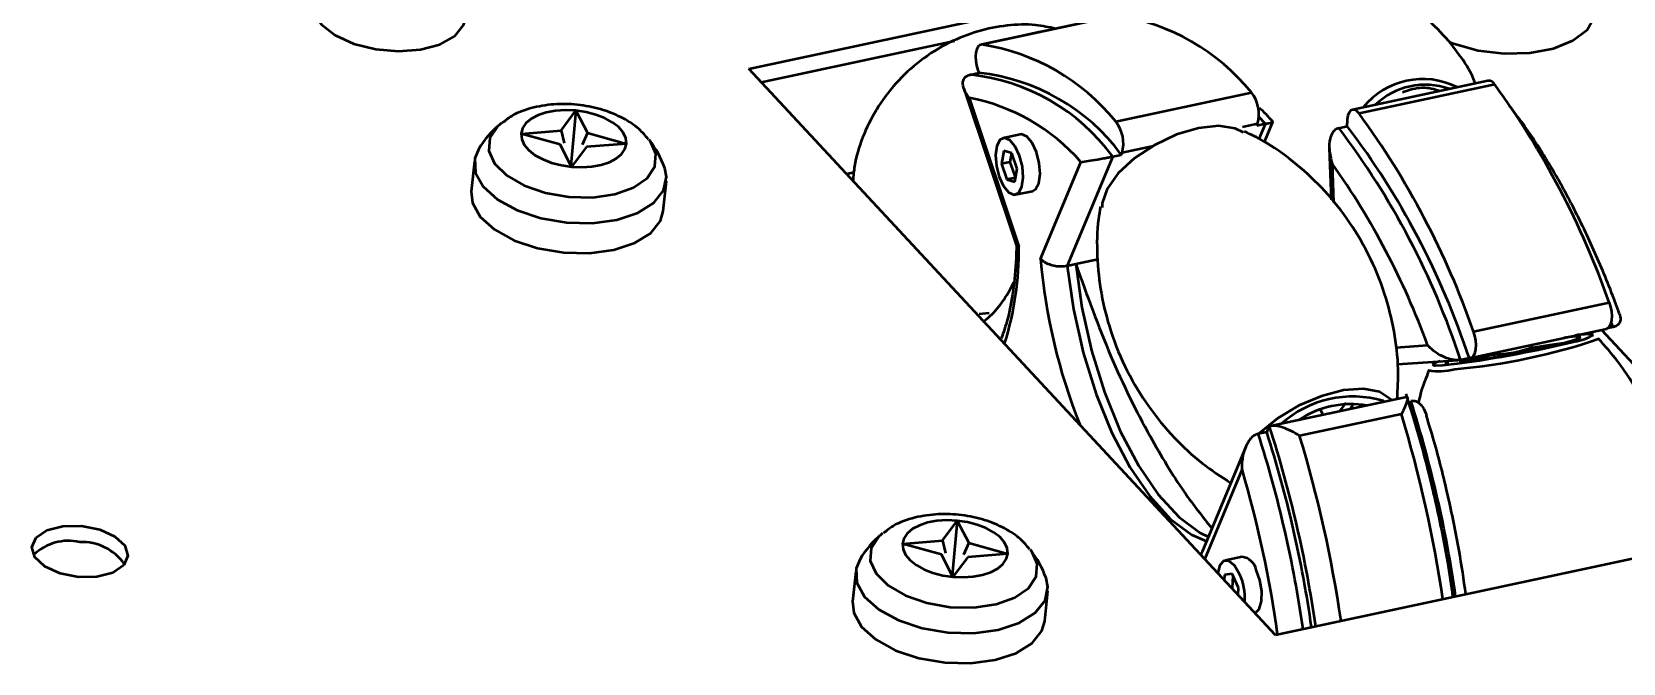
# Model space of a CAD drawing. Header units: millimetres. Extents: x 263 to 2983, y 441 to 2500.
# Drawn here: x 1960.1 to 2042.5, y 1810.6 to 1843.3 of the extents above; entities that cross this region are included whole.
import ezdxf

# ---------------------------------------------------------------- set-up
doc = ezdxf.new("R2010")
doc.units = ezdxf.units.MM
doc.header["$LTSCALE"] = 0.5
doc.layers.add('BOL', color=7, linetype='Continuous', lineweight=50)

msp = doc.modelspace()

# ---------------------------------------------------------------- linework, layer by layer
at = {"layer": 'BOL'}
for p, q in [((1997.247, 1841.412), (2023.593, 1847.054)), ((2016.284, 1844.163), (2009.259, 1842.659)), ((2016.339, 1844.167), (2009.313, 1842.662)), ((2012.353, 1843.321), (2011.638, 1843.168)), ((1997.885, 1840.726), (2007.894, 1842.869)), ((2024.53, 1812.067), (1997.247, 1841.412)), ((2008.714, 1841.107), (2009.153, 1841.201)), ((2009.104, 1841.348), (2009.153, 1841.201)), ((2008.377, 1840.385), (2011.109, 1832.237)), ((2016.251, 1838.675), (2023.277, 1840.179)), ((2035.533, 1840.796), (2028.508, 1839.291)), ((2035.883, 1840.595), (2028.857, 1839.091)), ((1987.516, 1838.217), (1988.282, 1839.244)), ((1988.282, 1839.244), (1988.023, 1836.401)), ((1988.282, 1839.244), (1988.88, 1838.087)), ((2008.652, 1839.902), (2011.232, 1832.209)), ((1984.403, 1838.587), (1984.334, 1838.531)), ((2023.6, 1838.559), (2022.813, 1838.39)), ((2023.56, 1838.463), (2023.6, 1838.559)), ((2023.999, 1838.557), (2023.56, 1838.463)), ((2023.999, 1838.557), (2023.669, 1838.921)), ((2023.675, 1837.78), (2023.999, 1838.557)), ((2023.962, 1837.622), (2024.394, 1838.66)), ((2027.807, 1838.343), (2028.246, 1838.437)), ((2028.246, 1838.437), (2028.24, 1838.587)), ((1985.443, 1838.048), (1987.516, 1838.217)), ((1987.461, 1837.489), (1985.443, 1838.048)), ((1987.516, 1838.217), (1987.673, 1837.557)), ((1988.88, 1838.087), (1988.602, 1837.479)), ((1988.88, 1838.087), (1990.898, 1837.528)), ((2011.301, 1838.01), (2010.423, 1837.822)), ((1988.059, 1836.332), (1987.461, 1837.489)), ((1988.824, 1837.359), (1988.059, 1836.332)), ((1990.898, 1837.528), (1988.824, 1837.359)), ((2010.451, 1837.162), (2010.324, 1836.478)), ((2010.864, 1837.04), (2010.451, 1837.162)), ((2010.851, 1837.044), (2010.763, 1836.572)), ((2011.15, 1836.234), (2010.864, 1837.04)), ((2016.095, 1836.865), (2013.738, 1831.208)), ((2016.095, 1836.865), (2016.534, 1836.959)), ((2016.534, 1836.959), (2016.574, 1837.054)), ((2018.121, 1837.386), (2016.574, 1837.054)), ((2027.313, 1837.296), (2027.417, 1834.628)), ((1983.024, 1836.616), (1982.863, 1835.055)), ((2002.682, 1836.031), (2002.321, 1835.954)), ((2010.763, 1836.572), (2010.324, 1836.478)), ((2010.324, 1836.478), (2010.61, 1835.672)), ((2010.763, 1836.572), (2011.049, 1835.766)), ((2011.023, 1835.549), (2011.15, 1836.234)), ((2012.356, 1831.563), (2014.443, 1836.574)), ((2027.459, 1836.504), (2027.538, 1834.481)), ((1992.811, 1834.033), (1992.971, 1835.593)), ((2011.049, 1835.766), (2010.61, 1835.672)), ((2010.61, 1835.672), (2011.023, 1835.549)), ((2011.049, 1835.766), (2011.062, 1835.762)), ((2011.051, 1834.889), (2011.929, 1835.077)), ((2013.738, 1831.208), (2014.177, 1831.302)), ((2014.177, 1831.302), (2015.313, 1831.546)), ((2034.784, 1827.803), (2041.809, 1829.307)), ((2009.172, 1828.714), (2009.691, 1828.761)), ((2034.648, 1826.437), (2041.674, 1827.941)), ((2040.689, 1827.73), (2040.76, 1827.654)), ((2041.414, 1827.886), (2050.876, 1817.708)), ((2042.016, 1828.026), (2041.737, 1827.967)), ((2042.016, 1828.026), (2041.918, 1828.302)), ((2030.757, 1826.966), (2032.406, 1827.082)), ((2037.843, 1826.838), (2037.792, 1827.11)), ((2037.843, 1826.838), (2037.817, 1826.977)), ((2030.851, 1826.097), (2033.99, 1826.317)), ((2034.037, 1826.204), (2034.387, 1826.246)), ((2034.112, 1826.334), (2034.551, 1826.428)), ((2034.621, 1826.433), (2034.551, 1826.428)), ((2035.836, 1826.691), (2035.877, 1826.473)), ((2035.851, 1826.611), (2035.877, 1826.473)), ((2031.308, 1824.397), (2024.33, 1822.903)), ((2027.001, 1823.475), (2026.823, 1823.813)), ((2028.386, 1823.772), (2028.588, 1824.082)), ((2030.17, 1824.154), (2030.103, 1824.197)), ((2031.045, 1823.512), (2025.776, 1822.384)), ((2023.629, 1822.507), (2024.069, 1822.601)), ((2024.108, 1822.696), (2024.069, 1822.601)), ((2022.993, 1821.827), (2020.724, 1816.38)), ((2022.792, 1820.664), (2020.856, 1816.017)), ((2007.273, 1816.966), (2008.038, 1817.993)), ((2008.038, 1817.993), (2007.78, 1815.151)), ((2008.038, 1817.993), (2008.636, 1816.837)), ((2004.159, 1817.337), (2004.09, 1817.28)), ((2005.2, 1816.797), (2007.273, 1816.966)), ((2007.273, 1816.966), (2007.429, 1816.306)), ((2050.876, 1817.708), (2024.53, 1812.067)), ((2007.217, 1816.239), (2005.2, 1816.797)), ((2007.816, 1815.082), (2007.217, 1816.239)), ((2008.636, 1816.837), (2008.358, 1816.228)), ((2010.654, 1816.278), (2008.581, 1816.109)), ((2008.636, 1816.837), (2010.654, 1816.278)), ((2002.78, 1815.365), (2002.62, 1813.805)), ((2008.581, 1816.109), (2007.816, 1815.082)), ((2022.791, 1816.112), (2021.913, 1815.924)), ((2021.886, 1815.184), (2021.87, 1814.927)), ((2022.273, 1815.233), (2021.886, 1815.184)), ((2022.279, 1814.502), (2022.267, 1814.5)), ((2022.614, 1814.505), (2022.273, 1815.233)), ((2022.317, 1815.14), (2022.279, 1814.502)), ((2022.279, 1814.502), (2022.293, 1814.472)), ((2022.593, 1814.149), (2022.614, 1814.505)), ((2012.567, 1812.782), (2012.728, 1814.343))]:
    msp.add_line(p, q, dxfattribs=at)
at = {"layer": 'BOL', "flags": 128}
for points in [[(1974.624, 1844.885), (1974.697, 1844.34), (1975.103, 1843.711), (1975.82, 1843.15), (1976.784, 1842.706), (1977.91, 1842.42), (1979.097, 1842.317)], [(2033.514, 1842.807), (2033.749, 1842.716), (2035.017, 1842.364), (2036.368, 1842.199), (2037.702, 1842.233), (2038.92, 1842.464), (2039.932, 1842.875), (2040.662, 1843.435), (2041.057, 1844.103), (2041.112, 1844.375)], [(1979.097, 1842.317), (1980.241, 1842.405), (1981.239, 1842.678), (1982.003, 1843.11), (1982.465, 1843.664), (1982.582, 1844.067)], [(2009.313, 1842.662), (2009.209, 1842.64), (2009.12, 1842.562), (2009.051, 1842.432), (2009.007, 1842.257), (2008.99, 1842.049), (2009.001, 1841.819), (2009.04, 1841.58), (2009.104, 1841.348)], [(1988.282, 1839.244), (1987.748, 1839.267), (1987.23, 1839.232), (1986.748, 1839.143), (1986.321, 1839.001), (1985.965, 1838.813), (1985.693, 1838.585), (1985.517, 1838.327), (1985.443, 1838.048)], [(1990.898, 1837.528), (1990.867, 1837.817), (1990.733, 1838.105), (1990.5, 1838.381), (1990.178, 1838.634), (1989.778, 1838.854), (1989.317, 1839.034), (1988.812, 1839.165), (1988.282, 1839.244)], [(2028.857, 1839.091), (2028.743, 1839.213), (2028.627, 1839.281), (2028.517, 1839.293), (2028.418, 1839.247), (2028.337, 1839.146), (2028.278, 1838.996), (2028.245, 1838.806), (2028.24, 1838.587)], [(1984.334, 1838.531), (1984.22, 1838.427), (1983.824, 1837.826), (1983.773, 1837.166), (1984.073, 1836.5), (1984.699, 1835.881), (1985.601, 1835.36), (1986.705, 1834.978), (1987.921, 1834.768)], [(2022.86, 1838.109), (2022.439, 1838.32), (2021.585, 1838.447), (2020.54, 1838.337), (2019.394, 1837.998), (2018.251, 1837.46), (2017.212, 1836.773), (2016.37, 1835.996), (2015.798, 1835.199), (2015.548, 1834.452), (2015.541, 1834.225)], [(1985.443, 1838.048), (1985.474, 1837.759), (1985.608, 1837.471), (1985.841, 1837.195), (1986.163, 1836.942), (1986.563, 1836.722), (1987.024, 1836.542), (1987.529, 1836.411), (1988.059, 1836.332)], [(1987.921, 1834.768), (1989.152, 1834.745), (1990.298, 1834.912), (1991.265, 1835.255), (1991.976, 1835.747), (1992.373, 1836.347), (1992.423, 1837.007), (1992.123, 1837.673), (1992.078, 1837.735)], [(2010.208, 1835.806), (2010.434, 1835.324), (2010.706, 1835), (2010.982, 1834.882), (2011.222, 1834.989), (2011.387, 1835.303), (2011.454, 1835.778), (2011.411, 1836.341), (2011.266, 1836.906), (2011.04, 1837.387), (2010.768, 1837.711), (2010.491, 1837.829), (2010.252, 1837.722), (2010.087, 1837.408), (2010.02, 1836.933), (2010.063, 1836.371), (2010.208, 1835.806)], [(2011.929, 1835.077), (2012.1, 1835.177), (2012.265, 1835.492), (2012.332, 1835.966), (2012.289, 1836.529), (2012.144, 1837.094), (2011.918, 1837.575), (2011.646, 1837.899), (2011.37, 1838.017), (2011.301, 1838.01)], [(1983.246, 1837.257), (1983.046, 1836.759), (1983.083, 1836.028), (1983.485, 1835.303), (1984.221, 1834.638), (1985.238, 1834.081), (1986.459, 1833.674), (1987.794, 1833.447)], [(1988.059, 1836.332), (1988.593, 1836.309), (1989.111, 1836.344), (1989.593, 1836.433), (1990.02, 1836.575), (1990.376, 1836.763), (1990.648, 1836.991), (1990.824, 1837.249), (1990.898, 1837.528)], [(1987.794, 1833.447), (1989.145, 1833.418), (1990.41, 1833.588), (1991.496, 1833.944), (1992.323, 1834.461), (1992.829, 1835.099), (1992.977, 1835.813), (1992.884, 1836.266)], [(1982.863, 1835.055), (1982.923, 1834.468), (1983.325, 1833.743), (1984.061, 1833.077), (1985.078, 1832.52), (1986.299, 1832.114), (1987.634, 1831.887)], [(1987.634, 1831.887), (1988.984, 1831.858), (1990.25, 1832.027), (1991.336, 1832.384), (1992.163, 1832.901), (1992.669, 1833.539), (1992.811, 1834.033)], [(2013.738, 1831.208), (2014.056, 1828.955), (2014.559, 1826.711), (2015.23, 1824.551), (2016.047, 1822.546), (2016.984, 1820.761), (2018.009, 1819.255), (2019.089, 1818.077), (2020.189, 1817.267), (2020.954, 1816.932)], [(2014.177, 1831.302), (2014.495, 1829.049), (2014.998, 1826.805), (2015.669, 1824.645), (2016.486, 1822.64), (2017.423, 1820.855), (2018.448, 1819.349), (2019.529, 1818.171), (2020.628, 1817.361), (2021.047, 1817.154)], [(2041.809, 1829.307), (2041.879, 1829.079), (2041.924, 1828.841), (2041.942, 1828.607), (2041.932, 1828.392), (2041.895, 1828.208), (2041.832, 1828.066), (2041.748, 1827.974), (2041.674, 1827.941)], [(2034.621, 1826.433), (2034.722, 1826.469), (2034.807, 1826.561), (2034.869, 1826.704), (2034.907, 1826.888), (2034.917, 1827.103), (2034.899, 1827.336), (2034.853, 1827.574), (2034.784, 1827.803)], [(2039.442, 1827.192), (2038.717, 1827.097), (2037.821, 1826.956)], [(2032.652, 1826.085), (2032.737, 1826.038), (2032.797, 1826.035)], [(2032.797, 1826.035), (2033.174, 1826.051), (2033.935, 1826.135)], [(2033.305, 1826.204), (2033.356, 1826.166), (2033.434, 1826.161)], [(2030.539, 1824.232), (2030.486, 1824.296), (2029.915, 1824.669), (2029.079, 1824.825), (2028.047, 1824.752), (2026.901, 1824.454), (2025.735, 1823.957), (2024.643, 1823.301), (2023.714, 1822.539), (2023.695, 1822.521)], [(2027.833, 1823.653), (2027.964, 1823.801), (2028.181, 1824.092)], [(2022.801, 1821.365), (2022.625, 1820.947), (2022.62, 1820.93)], [(2008.038, 1817.993), (2007.504, 1818.016), (2006.986, 1817.982), (2006.504, 1817.892), (2006.077, 1817.751), (2005.721, 1817.562), (2005.45, 1817.335), (2005.274, 1817.076), (2005.2, 1816.797)], [(2010.654, 1816.278), (2010.623, 1816.567), (2010.489, 1816.855), (2010.256, 1817.13), (2009.934, 1817.383), (2009.534, 1817.604), (2009.073, 1817.783), (2008.568, 1817.915), (2008.038, 1817.993)], [(1962.666, 1817.727), (1963.613, 1817.54), (1964.403, 1817.178), (1964.917, 1816.698), (1965.076, 1816.171), (1964.856, 1815.679), (1964.291, 1815.297), (1963.466, 1815.081), (1962.508, 1815.066), (1961.561, 1815.254), (1960.771, 1815.615), (1960.257, 1816.096), (1960.098, 1816.622), (1960.317, 1817.114), (1960.883, 1817.497), (1961.708, 1817.712), (1962.666, 1817.727)], [(2004.09, 1817.28), (2003.977, 1817.176), (2003.58, 1816.576), (2003.53, 1815.916), (2003.83, 1815.249), (2004.456, 1814.63), (2005.357, 1814.109), (2006.461, 1813.728), (2007.678, 1813.517)], [(2005.2, 1816.797), (2005.23, 1816.508), (2005.365, 1816.221), (2005.597, 1815.945), (2005.92, 1815.692), (2006.319, 1815.471), (2006.78, 1815.292), (2007.286, 1815.16), (2007.816, 1815.082)], [(2007.678, 1813.517), (2008.909, 1813.495), (2010.054, 1813.662), (2011.022, 1814.005), (2011.733, 1814.496), (2012.129, 1815.096), (2012.18, 1815.756), (2011.88, 1816.423), (2011.834, 1816.484)], [(2007.816, 1815.082), (2008.35, 1815.059), (2008.868, 1815.093), (2009.35, 1815.183), (2009.777, 1815.324), (2010.133, 1815.513), (2010.404, 1815.74), (2010.58, 1815.999), (2010.654, 1816.278)], [(2003.003, 1816.006), (2002.802, 1815.508), (2002.839, 1814.778), (2003.241, 1814.053), (2003.978, 1813.387), (2004.994, 1812.83), (2006.216, 1812.423), (2007.551, 1812.197)], [(2022.651, 1815.263), (2022.397, 1815.674), (2022.118, 1815.899), (2021.855, 1815.904), (2021.648, 1815.69), (2021.531, 1815.292)], [(2023.478, 1813.197), (2023.684, 1813.412), (2023.802, 1813.815), (2023.814, 1814.343), (2023.718, 1814.918), (2023.529, 1815.451)], [(2007.551, 1812.197), (2008.901, 1812.168), (2010.166, 1812.337), (2011.253, 1812.694), (2012.079, 1813.21), (2012.585, 1813.849), (2012.733, 1814.562), (2012.64, 1815.015)], [(2002.62, 1813.805), (2002.679, 1813.217), (2003.081, 1812.492), (2003.817, 1811.827), (2004.834, 1811.27), (2006.055, 1810.863), (2007.39, 1810.637)], [(2007.39, 1810.637), (2008.741, 1810.607), (2010.006, 1810.777), (2011.092, 1811.133), (2011.919, 1811.65), (2012.425, 1812.289), (2012.567, 1812.782)]]:
    msp.add_lwpolyline(points, dxfattribs=at)
at = {"layer": 'BOL'}
for centre, radius, start, end in [((2014.655, 1833.208), 11.087, 38.95636, 81.26431), ((2007.629, 1831.704), 11.087, 38.95636, 81.26431), ((2007.597, 1830.623), 10.544, 36.29909, 83.92167), ((2008.036, 1830.717), 10.544, 36.29909, 83.92167), ((2032.143, 1836.917), 3.961, 63.19128, 140.98134), ((2021.861, 1839.055), 1.808, 344.07744, 38.4694), ((2032.282, 1836.834), 3.748, 70.51928, 133.65335), ((2035.56, 1840.438), 0.359, 26.06869, 94.34847), ((2000.573, 1814.858), 43.695, 19.31051, 36.08783), ((2006.791, 1829.962), 10.113, 40.82756, 79.39356), ((1987.827, 1834.448), 5.373, 130.54445, 148.48304), ((2014.836, 1837.55), 1.808, 344.07744, 38.4694), ((1995.361, 1813.513), 41.263, 18.23925, 37.15908), ((1993.547, 1813.354), 43.695, 19.31051, 36.08783), ((1987.827, 1834.448), 5.373, 19.77755, 37.71613), ((1994.922, 1813.419), 41.263, 18.23925, 37.15908), ((1994.802, 1813.35), 40.033, 20.06143, 35.33701), ((1995.187, 1832.003), 16.046, 342.47171, 0.73741), ((2042.459, 1834.149), 30.215, 184.9095, 201.69989), ((2031.182, 1856.791), 31.054, 274.85508, 288.99643), ((2026.054, 1884.765), 59.157, 277.65551, 283.66099), ((2027.892, 1874.874), 49.06, 277.60759, 283.75672), ((2035.72, 1832.796), 6.186, 271.21353, 289.81892), ((2040.011, 1825.08), 2.45, 82.19191, 103.01723), ((2039.469, 1828.69), 1.472, 273.51208, 306.48518), ((2039.662, 1829.828), 2.572, 278.12834, 301.27103), ((2040.635, 1824.671), 2.98, 83.00692, 101.06181), ((2033.329, 1825.014), 1.268, 102.36697, 122.29462), ((2042.374, 1794.051), 33.187, 101.32914, 104.15814), ((2032.995, 1828.78), 3.043, 259.62613, 285.55229), ((2028.525, 1818.876), 5.55, 73.47962, 131.89048), ((2028.43, 1819.21), 4.824, 80.00579, 124.16683), ((1972.606, 1805.366), 61.864, 8.08225, 17.72391), ((2024.475, 1822.559), 0.392, 130.35237, 159.52358), ((1964.276, 1803.582), 62.968, 8.15292, 17.82558), ((1968.471, 1804.482), 65.405, 8.29802, 16.91584), ((1964.702, 1803.673), 61.864, 8.08225, 17.72391), ((1965.141, 1803.767), 61.864, 8.08225, 17.72391), ((1963.201, 1803.354), 65.405, 8.29802, 16.91584), ((1965.43, 1803.833), 59.78, 7.93893, 16.35219), ((1962.002, 1814.33), 2.62, 77.26061, 133.88266), ((2007.583, 1813.197), 5.373, 130.54445, 148.48304), ((1962.679, 1814.169), 2.719, 35.13914, 92.08567), ((2007.583, 1813.197), 5.373, 19.77755, 37.71613), ((2022.709, 1815.277), 0.838, 11.99274, 84.38034), ((2019.763, 1813.932), 3.18, 357.20573, 24.74851)]:
    msp.add_arc(centre, radius, start, end, dxfattribs=at)
for points, knots in [([(2034.875, 1840.655), (2034.852, 1840.719), (2034.649, 1841.277), (2034.01, 1842.243), (2032.93, 1843.539), (2031.556, 1844.654), (2029.983, 1845.521), (2028.337, 1846.076), (2026.697, 1846.326), (2025.131, 1846.289), (2023.694, 1846.009), (2022.446, 1845.502), (2021.597, 1845.029), (2021.208, 1844.648), (2021.128, 1844.568)], [0, 0, 0, 0, 0.012684, 0.109831, 0.209427, 0.320469, 0.428951, 0.533923, 0.634627, 0.730475, 0.820722, 0.904409, 0.980176, 1, 1, 1, 1]), ([(2013.138, 1843.489), (2012.794, 1843.562), (2011.963, 1843.738), (2010.598, 1843.688), (2009.087, 1843.392), (2007.559, 1842.786), (2006.109, 1841.878), (2004.831, 1840.692), (2003.818, 1839.336), (2003.111, 1837.881), (2002.713, 1836.626), (2002.659, 1835.863), (2002.641, 1835.611)], [0, 0, 0, 0, 0.071091, 0.171593, 0.276271, 0.383752, 0.503453, 0.620807, 0.734692, 0.844154, 0.948531, 1, 1, 1, 1]), ([(2008.652, 1839.902), (2008.651, 1839.904), (2008.538, 1840.049), (2008.372, 1840.323), (2008.302, 1840.677), (2008.382, 1840.909), (2008.518, 1841.046), (2008.648, 1841.087), (2008.714, 1841.107)], [0, 0, 0, 0, 0.002979, 0.336065, 0.617245, 0.785584, 0.892374, 1, 1, 1, 1]), ([(2031.102, 1840.195), (2031.278, 1840.261), (2031.775, 1840.447), (2032.459, 1840.467), (2032.895, 1840.314), (2033.043, 1840.262)], [0, 0, 0, 0, 0.267, 0.751509, 1, 1, 1, 1]), ([(1992.045, 1837.749), (1991.891, 1837.932), (1991.528, 1838.363), (1990.732, 1838.877), (1989.704, 1839.309), (1988.52, 1839.561), (1987.281, 1839.613), (1986.064, 1839.432), (1985.093, 1839.1), (1984.617, 1838.721), (1984.454, 1838.591)], [0, 0, 0, 0, 0.09073, 0.21381, 0.348957, 0.487509, 0.626637, 0.769414, 0.920653, 1, 1, 1, 1]), ([(2024.384, 1838.675), (2024.238, 1838.841), (2024.01, 1839.099), (2023.775, 1839.307), (2023.691, 1839.382)], [0, 0, 0, 0, 0.642488, 1, 1, 1, 1]), ([(2042.342, 1828.714), (2042.27, 1828.914), (2041.877, 1830.005), (2041.085, 1831.902), (2039.935, 1834.321), (2038.691, 1836.546), (2037.59, 1838.265), (2036.892, 1839.169), (2036.654, 1839.479)], [0, 0, 0, 0, 0.047356, 0.257571, 0.468087, 0.678965, 0.890319, 1, 1, 1, 1]), ([(2023.999, 1838.557), (2024.065, 1838.572), (2024.196, 1838.601), (2024.333, 1838.638), (2024.408, 1838.664), (2024.384, 1838.666), (2024.374, 1838.667)], [0, 0, 0, 0, 0.220504, 0.439283, 0.78418, 1, 1, 1, 1]), ([(2030.83, 1824.295), (2030.86, 1824.811), (2030.926, 1825.974), (2030.706, 1827.821), (2030.206, 1829.835), (2029.385, 1831.816), (2028.27, 1833.667), (2026.952, 1835.275), (2025.488, 1836.608), (2024.131, 1837.579), (2023.247, 1838.008), (2022.914, 1838.169)], [0, 0, 0, 0, 0.092765, 0.209072, 0.326998, 0.457263, 0.583286, 0.704604, 0.821172, 0.932725, 1, 1, 1, 1]), ([(2027.807, 1838.343), (2027.74, 1838.319), (2027.606, 1838.271), (2027.444, 1838.075), (2027.313, 1837.726), (2027.295, 1837.175), (2027.386, 1836.739), (2027.458, 1836.506), (2027.459, 1836.504)], [0, 0, 0, 0, 0.107634, 0.214422, 0.382773, 0.663947, 0.997013, 1, 1, 1, 1]), ([(2014.443, 1836.574), (2014.444, 1836.574), (2014.552, 1836.592), (2014.796, 1836.631), (2015.219, 1836.701), (2015.59, 1836.766), (2015.872, 1836.819), (2016.02, 1836.849), (2016.095, 1836.865)], [0, 0, 0, 0, 0.002968, 0.33606, 0.617235, 0.78558, 0.892375, 1, 1, 1, 1]), ([(2015.463, 1834.267), (2015.423, 1834.052), (2015.269, 1833.226), (2015.26, 1831.701), (2015.458, 1829.746), (2015.969, 1827.729), (2016.787, 1825.749), (2017.902, 1823.896), (2019.223, 1822.295), (2020.659, 1820.955), (2021.707, 1820.271), (2022.209, 1819.944)], [0, 0, 0, 0, 0.040609, 0.155384, 0.272951, 0.392148, 0.523823, 0.651208, 0.773841, 0.891667, 1, 1, 1, 1]), ([(2011.104, 1832.246), (2011.099, 1832.026), (2011.083, 1831.207), (2010.95, 1829.897), (2010.689, 1828.483), (2010.432, 1827.757), (2010.317, 1827.433)], [0, 0, 0, 0, 0.116354, 0.432574, 0.746901, 1, 1, 1, 1]), ([(2011.232, 1832.209), (2011.231, 1832.209), (2011.185, 1832.211), (2011.121, 1832.217), (2011.122, 1832.234), (2011.122, 1832.241)], [0, 0, 0, 0, 0.0156433, 0.6176415, 1, 1, 1, 1]), ([(2012.356, 1831.563), (2012.357, 1831.562), (2012.405, 1831.51), (2012.535, 1831.403), (2012.797, 1831.276), (2013.113, 1831.194), (2013.442, 1831.164), (2013.639, 1831.194), (2013.738, 1831.208)], [0, 0, 0, 0, 0.004816, 0.189222, 0.40496, 0.607222, 0.803504, 1, 1, 1, 1]), ([(2014.177, 1831.302), (2014.758, 1829.688), (2015.904, 1826.5), (2017.85, 1822.58), (2019.636, 1819.611), (2020.746, 1818.199), (2021.227, 1817.587)], [0, 0, 0, 0, 0.299906, 0.59235, 0.823211, 1, 1, 1, 1]), ([(2009.353, 1828.291), (2009.422, 1828.34), (2010.011, 1828.769), (2010.547, 1829.506), (2010.948, 1830.304), (2010.971, 1830.351)], [0, 0, 0, 0, 0.109647, 0.947966, 1, 1, 1, 1]), ([(2042.34, 1828.713), (2042.372, 1828.607), (2042.426, 1828.431), (2042.346, 1828.22), (2042.211, 1828.088), (2042.081, 1828.047), (2042.016, 1828.026)], [0, 0, 0, 0, 0.397502, 0.6625, 0.830577, 1, 1, 1, 1]), ([(2034.112, 1826.334), (2034.037, 1826.324), (2033.888, 1826.305), (2033.601, 1826.347), (2033.222, 1826.471), (2032.782, 1826.724), (2032.523, 1826.953), (2032.407, 1827.081), (2032.406, 1827.082)], [0, 0, 0, 0, 0.107632, 0.214421, 0.382781, 0.663944, 0.997036, 1, 1, 1, 1]), ([(2040.232, 1827.43), (2040.232, 1827.431), (2040.24, 1827.436), (2040.183, 1827.404), (2040.005, 1827.343), (2039.702, 1827.262), (2039.534, 1827.217)], [0, 0, 0, 0, 0.006961, 0.186667, 0.546088, 1, 1, 1, 1]), ([(2045.531, 1816.564), (2045.521, 1817.044), (2045.494, 1818.31), (2045.104, 1820.307), (2044.41, 1822.478), (2043.453, 1824.458), (2042.409, 1826.116), (2041.604, 1827.035), (2041.266, 1827.421)], [0, 0, 0, 0, 0.120766, 0.318447, 0.509053, 0.69295, 0.870698, 1, 1, 1, 1]), ([(2033.496, 1826.167), (2033.474, 1826.167), (2033.434, 1826.168), (2033.442, 1826.167), (2033.446, 1826.166)], [0, 0, 0, 0, 0.549704, 1, 1, 1, 1]), ([(2032.491, 1825.816), (2032.31, 1825.38), (2032.079, 1824.822), (2031.959, 1824.233), (2031.933, 1824.105)], [0, 0, 0, 0, 0.7832268, 1, 1, 1, 1]), ([(2031.309, 1824.391), (2031.315, 1824.395), (2031.348, 1824.412), (2031.366, 1824.358), (2031.346, 1824.203), (2031.235, 1823.905), (2031.114, 1823.646), (2031.046, 1823.514), (2031.045, 1823.512)], [0, 0, 0, 0, 0.0335298, 0.1894567, 0.4092642, 0.7110029, 0.9962472, 1, 1, 1, 1]), ([(2033.719, 1814.034), (2033.633, 1814.644), (2033.406, 1816.24), (2032.875, 1818.826), (2032.164, 1821.75), (2031.581, 1823.635), (2031.291, 1824.573)], [0, 0, 0, 0, 0.171242, 0.448315, 0.725374, 1, 1, 1, 1]), ([(2031.533, 1824.199), (2031.604, 1824.205), (2031.744, 1824.216), (2031.959, 1824.109), (2032.196, 1823.864), (2032.291, 1823.593), (2032.349, 1823.428)], [0, 0, 0, 0, 0.1654883, 0.3296943, 0.5885509, 1, 1, 1, 1]), ([(2025.776, 1822.384), (2025.774, 1822.385), (2025.64, 1822.474), (2025.347, 1822.645), (2024.923, 1822.826), (2024.583, 1822.91), (2024.348, 1822.92), (2024.264, 1822.878), (2024.222, 1822.858)], [0, 0, 0, 0, 0.003347, 0.257308, 0.525949, 0.721654, 0.860481, 1, 1, 1, 1]), ([(2034.388, 1814.178), (2034.279, 1814.932), (2034.03, 1816.647), (2033.467, 1819.322), (2032.887, 1821.659), (2032.474, 1823.003), (2032.344, 1823.426)], [0, 0, 0, 0, 0.241992, 0.550341, 0.858684, 1, 1, 1, 1]), ([(2022.792, 1820.664), (2022.792, 1820.666), (2022.788, 1820.896), (2022.824, 1821.332), (2022.994, 1821.885), (2023.214, 1822.236), (2023.421, 1822.434), (2023.56, 1822.482), (2023.629, 1822.507)], [0, 0, 0, 0, 0.002981, 0.336055, 0.617231, 0.785578, 0.892378, 1, 1, 1, 1]), ([(2011.802, 1816.498), (2011.648, 1816.681), (2011.285, 1817.113), (2010.488, 1817.627), (2009.46, 1818.059), (2008.276, 1818.311), (2007.037, 1818.363), (2005.82, 1818.181), (2004.849, 1817.85), (2004.374, 1817.471), (2004.21, 1817.341)], [0, 0, 0, 0, 0.09073, 0.21381, 0.348957, 0.487509, 0.626637, 0.769414, 0.920653, 1, 1, 1, 1]), ([(2020.685, 1816.253), (2020.686, 1816.259), (2020.69, 1816.305), (2020.714, 1816.343), (2020.735, 1816.375)], [0, 0, 0, 0, 0.148661, 1, 1, 1, 1])]:
    msp.add_open_spline(points, degree=3, knots=knots, dxfattribs=at)

doc.saveas('drawing.dxf')
